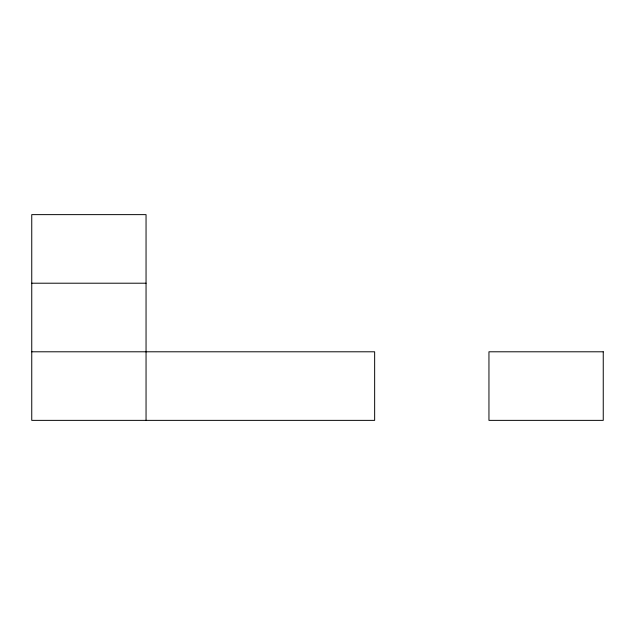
<?xml version="1.0" encoding="UTF-8"?>
<svg xmlns="http://www.w3.org/2000/svg" width="635" height="635" viewBox="0 0 635 635"><rect width="100%" height="100%" fill="white"/><g stroke="black" fill="none" stroke-linecap="round" stroke-linejoin="round"><path stroke-width="0.95" d="M31.75 283.21L146.05 283.21M31.75 351.79L374.65 351.79L374.65 420.37L31.75 420.37L31.75 214.63L146.05 214.63L146.05 420.37M603.25 351.79L488.95 351.79L488.95 420.37L603.25 420.37L603.25 351.79"/></g></svg>
